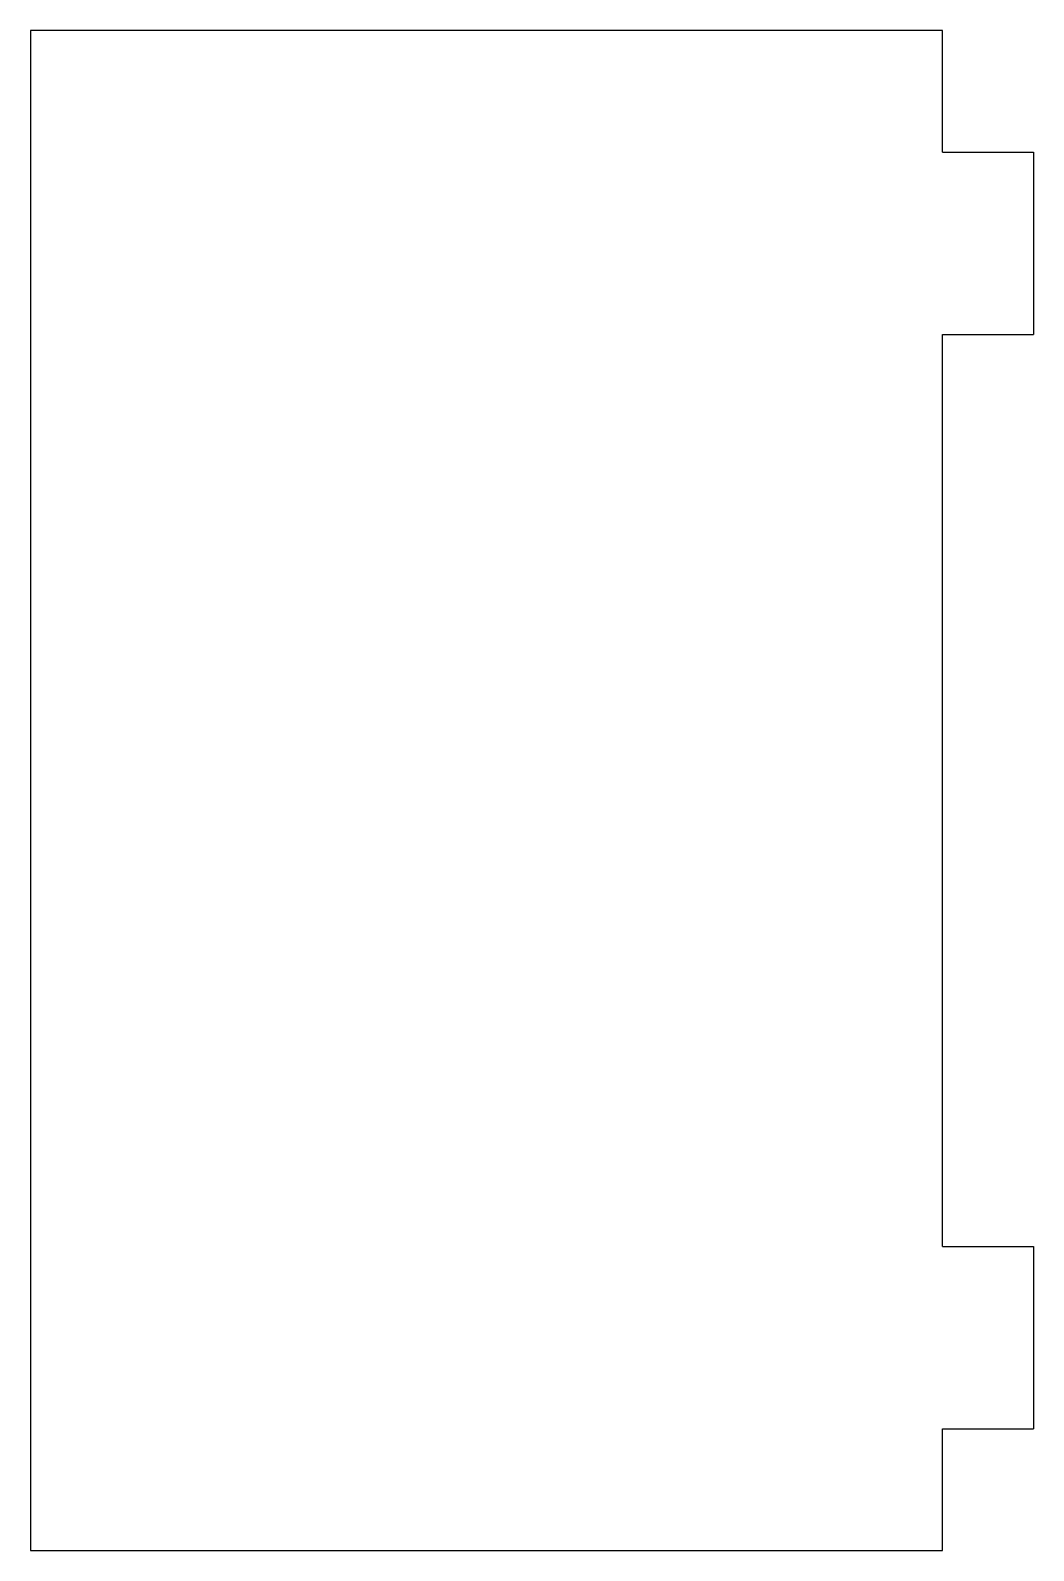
# Model space of a CAD drawing. Header units: millimetres. Extents: x -15 to 18, y -25 to 25.
import ezdxf

# ---------------------------------------------------------------- set-up
doc = ezdxf.new("R2010")
doc.units = ezdxf.units.MM
doc.layers.add('Shape2DView001', color=7, linetype='CONTINUOUS')

msp = doc.modelspace()

# ---------------------------------------------------------------- linework, layer by layer
at = {"layer": 'Shape2DView001'}
for p, q in [((-15, 25), (-15, -25)), ((15, 25), (-15, 25)), ((15, 21), (15, 25)), ((15, 21), (18, 21)), ((18, 21), (18, 15)), ((15, -15), (15, 15)), ((15, 15), (18, 15)), ((15, -15), (18, -15)), ((18, -15), (18, -21)), ((15, -25), (15, -21)), ((15, -21), (18, -21)), ((-15, -25), (15, -25))]:
    msp.add_line(p, q, dxfattribs=at)

doc.saveas('drawing.dxf')
